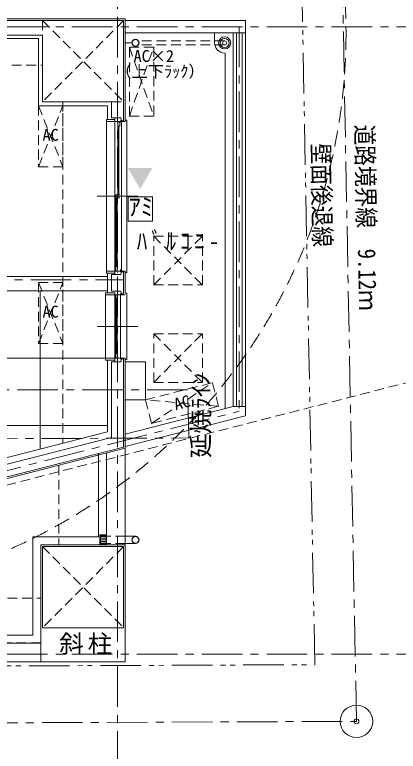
# Model space of a CAD drawing. Units: millimetres at full size; details may follow other scales. Extents: x -443943 to 462275, y -43546 to 79452.
# Drawn here: x 12338 to 17065, y -16415 to -7341 of the extents above; entities that cross this region are included whole.
import ezdxf
from ezdxf.enums import TextEntityAlignment as Align

# ---------------------------------------------------------------- set-up
doc = ezdxf.new("R2010")
doc.units = ezdxf.units.MM
doc.header["$LTSCALE"] = 100
for name, pattern in [('CHAIN1', [8, 5, -1, 1, -1]), ('DASHED1', [1.8, 1.2, -0.6]), ('DASHED2', [3, 2, -1]), ('DOUBLE_CHAIN1', [8.8, 5, -1, 0.6, -0.6, 0.6, -1])]:
    doc.linetypes.add(name, pattern=pattern)
for name, color, linetype, lineweight in [('4-0_仕上', 7, 'Continuous', 15), ('4-1_通り芯', 4, 'Continuous', 9), ('4-2_躯体', 3, 'Continuous', 20), ('4-3_建具', 4, 'Continuous', 9), ('4-5_文字', 7, 'Continuous', 15), ('4-A_目地･ﾊｯﾁ', 4, 'Continuous', 9), ('4-B_E-PANL', 1, 'Continuous', 18), ('4-F__', 4, 'Continuous', 9)]:
    doc.layers.add(name, color=color, linetype=linetype, lineweight=lineweight)
doc.styles.add('ＭＳ ゴシック', font='')
doc.styles.get('ＭＳ ゴシック').set_extended_font_data('MS Gothic')

msp = doc.modelspace()

# ---------------------------------------------------------------- linework, layer by layer
at = {"layer": '4-0_仕上'}
for p, q in [((13700.8, -7393.1), (13700.8, -8658.1)), ((13700.8, -7413.1), (15180.8, -7413.1)), ((15180.8, -7413.1), (15180.8, -12282.5)), ((13700.8, -7563.1), (15180.8, -7563.1)), ((15030.8, -7563.1), (15030.8, -12166.1)), ((4840.8, -7633.1), (12630.8, -7633.1)), ((12630.8, -8463.1), (12630.8, -7633.1)), ((13480.8, -8463.1), (12630.8, -8463.1)), ((13480.8, -8463.1), (13480.8, -8633.1)), ((13480.8, -10523.1), (13480.8, -10765.1)), ((13700.8, -10498.1), (13700.8, -10770.1)), ((13480.8, -11595.1), (13480.8, -12480.1)), ((13700.8, -11570.1), (13700.8, -15313.1)), ((15030.8, -12166.1), (13700.8, -12506.4)), ((15030.8, -12166.1), (15180.8, -12166.1)), ((15180.8, -12282.5), (13700.8, -12661.2)), ((10177.8, -13325.3), (13480.8, -12480.1)), ((5659.4, -14739.5), (13700.8, -12681.9)), ((13470.8, -12740.7), (13470.8, -13873.1)), ((12660.8, -13873.1), (12660.8, -15313.1)), ((12660.8, -13873.1), (13700.8, -13873.1)), ((12660.8, -15083.1), (4397.3, -15083.1)), ((3500.8, -15313.1), (13700.8, -15313.1))]:
    msp.add_line(p, q, dxfattribs=at)
at = {"layer": '4-0_仕上', "linetype": 'DASHED1'}
for p, q in [((3480.8, -7963.1), (12680.8, -7963.1)), ((12930.8, -8413.1), (12930.8, -12620.8)), ((12880.8, -12891.7), (12880.8, -13873.1)), ((6489.5, -14527.1), (12660.8, -14527.1)), ((4259.4, -15077.1), (12660.8, -15077.1))]:
    msp.add_line(p, q, dxfattribs=at)
at = {"layer": '4-0_仕上', "color": 4, "linetype": 'DASHED1', "lineweight": 9}
for p, q in [((12630.8, -8463.1), (12930.8, -9213.1)), ((12930.8, -8463.1), (12630.8, -8463.1)), ((12930.8, -9213.1), (12930.8, -8463.1)), ((12630.8, -9213.1), (12930.8, -9213.1)), ((12630.8, -10640.6), (12930.8, -11390.6)), ((12930.8, -10640.6), (12630.8, -10640.6)), ((12930.8, -11390.6), (12930.8, -10640.6)), ((12630.8, -11390.6), (12930.8, -11390.6))]:
    msp.add_line(p, q, dxfattribs=at)
at = {"layer": '4-0_仕上', "color": 4, "lineweight": 9}
for p, q in [((13370.8, -12740.7), (13370.8, -13773.1)), ((12560.8, -13773.1), (12560.8, -14983.1)), ((12560.8, -13773.1), (13370.8, -13773.1)), ((12560.8, -14983.1), (4397.3, -14983.1))]:
    msp.add_line(p, q, dxfattribs=at)
at = {"layer": '4-0_仕上', "color": 2}
for p, q in [((13388.8, -13873.1), (13388.8, -13748.1)), ((13388.8, -13748.1), (13470.8, -13748.1)), ((13395.3, -13770.6), (13464.3, -13770.6)), ((13395.3, -13790.6), (13464.3, -13790.6)), ((13464.3, -13865.1), (13464.3, -13756.1)), ((13825.8, -13766.1), (13700.8, -13766.1)), ((13395.3, -13810.6), (13464.3, -13810.6)), ((13395.3, -13830.6), (13464.3, -13830.6)), ((13395.3, -13850.6), (13464.3, -13850.6)), ((13395.3, -13865.1), (13464.3, -13865.1)), ((13825.8, -13855.1), (13700.8, -13855.1))]:
    msp.add_line(p, q, dxfattribs=at)
at = {"layer": '4-0_仕上', "color": 2, "linetype": 'DASHED1'}
for p, q in [((13700.8, -13766.1), (13470.8, -13766.1)), ((13700.8, -13855.1), (13470.8, -13855.1))]:
    msp.add_line(p, q, dxfattribs=at)
at = {"layer": '4-0_仕上'}
msp.add_lwpolyline([(2460.8, -8533.1), (2460.8, -7393.1), (13700.8, -7393.1)], dxfattribs=at)
at = {"layer": '4-0_仕上', "color": 4, "linetype": 'DASHED1', "lineweight": 9}
for points in [[(12630.8, -8463.1), (12630.8, -9213.1), (12930.8, -8463.1)], [(12630.8, -10640.6), (12630.8, -11390.6), (12930.8, -10640.6)]]:
    msp.add_lwpolyline(points, dxfattribs=at)
at = {"layer": '4-0_仕上', "color": 2}
for points in [[(13388.8, -13873.1), (13470.8, -13873.1), (13470.8, -13748.1)], [(13395.3, -13865.1), (13395.3, -13756.1), (13464.3, -13756.1)]]:
    msp.add_lwpolyline(points, dxfattribs=at)
at = {"layer": '4-1_通り芯', "linetype": 'CHAIN1'}
for p, q in [((13605.8, -19068.1), (13605.8, -3594.4)), ((-18955.9, -7488.1), (21355.8, -7488.1)), ((15105.8, -7488.1), (15105.8, -12224.3)), ((10135.3, -10608.1), (13680.8, -10608.1)), ((3405.8, -15218.1), (15105.8, -12224.3)), ((-18955.9, -15218.1), (21355.8, -15218.1))]:
    msp.add_line(p, q, dxfattribs=at)
at = {"layer": '4-1_通り芯', "linetype": 'DASHED1'}
msp.add_line((-18628.4, -21030.8), (22445.6, -10524.5), dxfattribs=at)
at = {"layer": '4-1_通り芯', "color": 134, "linetype": 'DASHED2', "lineweight": 5}
msp.add_circle((9485.3, -7575.1), 6935.7, dxfattribs=at)
at = {"layer": '4-2_躯体'}
for p, q in [((2480.8, -7413.1), (13680.8, -7413.1)), ((13680.8, -7413.1), (13680.8, -8648.1)), ((3480.8, -7593.1), (12680.8, -7593.1)), ((12680.8, -8413.1), (12680.8, -7593.1)), ((13530.8, -8413.1), (12680.8, -8413.1)), ((13530.8, -8413.1), (13530.8, -8613.1)), ((13680.8, -10508.1), (13680.8, -10780.1)), ((13530.8, -10543.1), (13530.8, -10745.1)), ((13680.8, -11580.1), (13680.8, -12666.3)), ((13530.8, -11615.1), (13530.8, -12549.9)), ((5660.9, -14563.7), (13530.8, -12549.9)), ((5664.1, -14717.7), (13680.8, -12666.3))]:
    msp.add_line(p, q, dxfattribs=at)
at = {"layer": '4-2_躯体', "linetype": 'DASHED1'}
for p, q in [((12680.8, -7413.1), (12680.8, -7593.1)), ((12680.8, -7413.1), (13680.8, -8413.1)), ((13680.8, -7413.1), (12680.8, -8413.1)), ((13530.8, -8413.1), (13680.8, -8413.1)), ((13680.8, -13893.1), (12680.8, -14893.1)), ((12680.8, -13893.1), (13680.8, -14893.1))]:
    msp.add_line(p, q, dxfattribs=at)
at = {"layer": '4-2_躯体'}
for points in [[(12680.8, -13893.1), (12680.8, -14893.1), (13680.8, -14893.1)], [(12680.8, -13893.1), (13680.8, -13893.1), (13680.8, -14893.1)]]:
    msp.add_lwpolyline(points, dxfattribs=at)
at = {"layer": '4-3_建具'}
for p, q in [((15070.8, -7563.1), (15070.8, -12166.1)), ((15140.8, -7563.1), (15140.8, -12166.1)), ((13570.8, -8633.1), (13570.8, -8613.1)), ((13570.8, -8648.1), (13575.8, -8648.1)), ((13570.8, -10508.1), (13570.8, -8648.1)), ((13570.8, -8658.1), (13655.8, -8658.1)), ((13570.8, -8673.1), (13575.8, -8673.1)), ((13633.3, -8661.1), (13610.3, -8661.1)), ((13610.3, -8661.1), (13610.3, -9598.1)), ((13633.3, -8661.1), (13633.3, -8715.6)), ((13635.8, -8648.1), (13655.8, -8648.1)), ((13635.8, -8673.1), (13640.8, -8673.1)), ((13655.8, -8658.1), (13655.8, -10498.1)), ((13610.3, -8715.6), (13633.3, -8715.6)), ((13621.8, -8715.6), (13621.8, -9558.1)), ((13355.8, -9578.1), (13855.8, -9578.1)), ((13578.3, -9558.1), (13601.3, -9558.1)), ((13578.3, -10495.1), (13578.3, -9558.1)), ((13578.3, -9598.1), (13601.3, -9598.1)), ((13589.8, -9598.1), (13589.8, -10440.6)), ((13601.3, -9558.1), (13601.3, -10495.1)), ((13610.3, -9558.1), (13633.3, -9558.1)), ((13610.3, -9598.1), (13633.3, -9598.1)), ((13570.8, -10483.1), (13575.8, -10483.1)), ((13570.8, -10498.1), (13655.8, -10498.1)), ((13575.8, -10508.1), (13570.8, -10508.1)), ((13570.8, -10523.1), (13570.8, -10543.1)), ((13578.3, -10440.6), (13601.3, -10440.6)), ((13601.3, -10495.1), (13578.3, -10495.1)), ((13635.8, -10483.1), (13640.8, -10483.1)), ((13655.8, -10508.1), (13635.8, -10508.1)), ((13640.8, -10483.1), (13640.8, -10508.1)), ((13700.8, -10518.1), (13720.8, -10518.1)), ((13480.8, -10743.8), (10167.8, -10743.8)), ((12652.6, -12692), (12652.6, -10743.8)), ((13570.8, -10780.1), (13575.8, -10780.1)), ((13570.8, -11580.1), (13570.8, -10780.1)), ((13570.8, -10790.1), (13655.8, -10790.1)), ((13578.3, -10793.1), (13601.3, -10793.1)), ((13578.3, -11567.1), (13578.3, -10793.1)), ((13601.3, -10793.1), (13601.3, -11567.1)), ((13635.8, -10780.1), (13655.8, -10780.1)), ((13640.8, -11580.1), (13640.8, -10780.1)), ((13720.8, -10770.1), (13700.8, -10770.1)), ((13720.8, -11590.1), (13720.8, -10770.1)), ((13570.8, -10805.1), (13575.8, -10805.1)), ((13601.3, -10833.1), (13578.3, -10833.1)), ((13589.8, -10833.1), (13589.8, -11512.6)), ((13640.8, -10805.1), (13635.8, -10805.1)), ((13855.8, -11180.1), (13355.8, -11180.1)), ((13578.3, -11512.6), (13601.3, -11512.6)), ((13455.8, -11571.8), (10167.8, -11571.8)), ((13575.8, -11555.1), (13570.8, -11555.1)), ((13655.8, -11570.1), (13570.8, -11570.1)), ((13570.8, -11580.1), (13575.8, -11580.1)), ((13570.8, -11615.1), (13570.8, -11595.1)), ((13601.3, -11567.1), (13578.3, -11567.1)), ((13640.8, -11555.1), (13635.8, -11555.1)), ((13655.8, -11580.1), (13635.8, -11580.1)), ((13700.8, -11590.1), (13720.8, -11590.1)), ((13480.8, -12399.8), (10167.8, -12399.8))]:
    msp.add_line(p, q, dxfattribs=at)
at = {"layer": '4-3_建具', "color": 3, "lineweight": 20}
for p, q in [((13530.8, -8613.1), (13646.5, -8613.1)), ((13655.8, -8648.1), (13646.5, -8613.1)), ((13655.8, -8648.1), (13680.8, -8648.1)), ((13646.5, -10543.1), (13655.8, -10508.1)), ((13680.8, -10508.1), (13655.8, -10508.1)), ((13530.8, -10543.1), (13646.5, -10543.1)), ((13646.5, -10745.1), (13530.8, -10745.1)), ((13655.8, -10780.1), (13646.5, -10745.1)), ((13655.8, -10780.1), (13680.8, -10780.1)), ((13646.5, -11615.1), (13655.8, -11580.1)), ((13680.8, -11580.1), (13655.8, -11580.1)), ((13530.8, -11615.1), (13646.5, -11615.1))]:
    msp.add_line(p, q, dxfattribs=at)
at = {"layer": '4-3_建具', "color": 7, "lineweight": 15}
for p, q in [((13570.8, -8633.1), (13470.8, -8633.1)), ((13470.8, -10523.1), (13470.8, -8633.1)), ((13470.8, -8658.1), (13570.8, -8658.1)), ((13570.8, -8658.1), (13570.8, -8633.1)), ((13655.8, -8658.1), (13655.8, -8648.1)), ((13655.8, -8658.1), (13700.8, -8658.1)), ((13470.8, -10498.1), (13570.8, -10498.1)), ((13570.8, -10523.1), (13470.8, -10523.1)), ((13570.8, -10498.1), (13570.8, -10523.1)), ((13605.8, -10516.7), (13605.8, -10519.2)), ((13655.8, -10498.1), (13700.8, -10498.1)), ((13655.8, -10508.1), (13655.8, -10498.1)), ((13480.8, -10565.6), (10102.8, -10565.6)), ((13570.8, -10765.1), (13455.8, -10765.1)), ((13455.8, -10765.1), (13455.8, -11595.1)), ((13455.8, -10790.1), (13570.8, -10790.1)), ((13570.8, -10790.1), (13570.8, -10765.1)), ((13655.8, -10790.1), (13655.8, -10780.1)), ((13700.8, -10790.1), (13655.8, -10790.1)), ((13570.8, -11570.1), (13455.8, -11570.1)), ((13455.8, -11595.1), (13570.8, -11595.1)), ((13480.8, -11595.1), (13480.8, -11616.3)), ((13570.8, -11595.1), (13570.8, -11570.1)), ((13655.8, -11580.1), (13655.8, -11570.1)), ((13655.8, -11570.1), (13700.8, -11570.1))]:
    msp.add_line(p, q, dxfattribs=at)
at = {"layer": '4-3_建具'}
msp.add_lwpolyline([(13700.8, -8638.1), (13720.8, -8638.1), (13720.8, -10518.1)], dxfattribs=at)
at = {"layer": '4-A_目地･ﾊｯﾁ'}
for p, q in [((14800.8, -7688.1), (14800.8, -7563.1)), ((14930.8, -12191.7), (14930.8, -7813.1)), ((13700.8, -11615.1), (13950.8, -11615.1)), ((13700.8, -12085.1), (13700.8, -11615.1))]:
    msp.add_line(p, q, dxfattribs=at)
at = {"layer": '4-A_目地･ﾊｯﾁ', "color": 2, "lineweight": 15}
msp.add_line((13781.3, -7688.1), (13700.8, -7688.1), dxfattribs=at)
at = {"layer": '4-A_目地･ﾊｯﾁ', "color": 2, "linetype": 'DASHED1', "lineweight": 15}
for p, q in [((14925.8, -7663.1), (13862.7, -7663.1)), ((14925.8, -7713.1), (13862.7, -7713.1))]:
    msp.add_line(p, q, dxfattribs=at)
at = {"layer": '4-A_目地･ﾊｯﾁ', "linetype": 'DASHED1'}
for p, q in [((13750.8, -7739.2), (14050.8, -8589.2)), ((13750.8, -7739.2), (14050.8, -7739.2)), ((13750.8, -8589.2), (13750.8, -7739.2)), ((14050.8, -8589.2), (13750.8, -8589.2)), ((14025.2, -12375.7), (14774.3, -11874.4)), ((14774.3, -11874.4), (14848.7, -12165)), ((14025.2, -12375.7), (13950.8, -12085.1)), ((14848.7, -12165), (14025.2, -12375.7))]:
    msp.add_line(p, q, dxfattribs=at)
for points in [[(13750.8, -8589.2), (14050.8, -7739.2), (14050.8, -8589.2)], [(14848.7, -12165), (13950.8, -12085.1), (14774.3, -11874.4)]]:
    msp.add_lwpolyline(points, dxfattribs=at)
at = {"layer": '4-A_目地･ﾊｯﾁ'}
msp.add_lwpolyline([(13950.8, -11615.1), (13950.8, -12085.1), (13700.8, -12085.1)], dxfattribs=at)
at = {"layer": '4-A_目地･ﾊｯﾁ', "color": 2, "lineweight": 15}
for centre, radius in [((14925.8, -7688.1), 75), ((13825.8, -7688.1), 44.5), ((13825.8, -7688.1), 41.8), ((14925.8, -7688.1), 55), ((14925.8, -7688.1), 25), ((13825.8, -13810.6), 44.5), ((13825.8, -13810.6), 41.8)]:
    msp.add_circle(centre, radius, dxfattribs=at)
at = {"layer": '4-A_目地･ﾊｯﾁ'}
msp.add_arc((14925.8, -7688.1), 125, 180, 270, dxfattribs=at)
at = {"layer": '4-B_E-PANL', "linetype": 'DOUBLE_CHAIN1'}
for p, q in [((16036.1, -15348.2), (15876.7, -6962.6)), ((5474.2, -15391.5), (16036.1, -15348.2))]:
    msp.add_line(p, q, dxfattribs=at)
at = {"layer": '4-B_E-PANL'}
for p, q in [((13736.7, -9585.5), (13736.7, -9885.5)), ((14036.7, -9585.5), (13736.7, -9585.5)), ((14036.7, -9885.5), (14036.7, -9585.5)), ((13736.7, -9885.5), (14036.7, -9885.5))]:
    msp.add_line(p, q, dxfattribs=at)
at = {"layer": '4-B_E-PANL', "color": 7, "linetype": 'DASHED1', "lineweight": 15}
for p, q in [((14050.8, -10670.4), (14650.8, -10070.4)), ((14050.8, -10070.4), (14650.8, -10670.4)), ((14050.8, -11870.4), (14650.8, -11270.4)), ((14050.8, -11270.4), (14650.8, -11870.4))]:
    msp.add_line(p, q, dxfattribs=at)
at = {"layer": '4-B_E-PANL', "linetype": 'CHAIN1'}
for p, q in [((14471.5, -11962.6), (4499.9, -11963)), ((14482.7, -12554.5), (14471.5, -11962.6)), ((5468.4, -12591.5), (14482.7, -12554.5))]:
    msp.add_line(p, q, dxfattribs=at)
at = {"layer": '4-B_E-PANL', "color": 7, "linetype": 'DASHED1', "lineweight": 15}
for points in [[(14050.8, -10670.4), (14050.8, -10070.4), (14650.8, -10070.4)], [(14050.8, -10670.4), (14650.8, -10670.4), (14650.8, -10070.4)], [(14050.8, -11870.4), (14050.8, -11270.4), (14650.8, -11270.4)], [(14050.8, -11870.4), (14650.8, -11870.4), (14650.8, -11270.4)]]:
    msp.add_lwpolyline(points, dxfattribs=at)
at = {"layer": '4-B_E-PANL'}
msp.add_solid([(14034.4, -9229.9), (13734.4, -9229.9), (13884.4, -9489.7)], dxfattribs=at)
at = {"layer": '4-F__', "linetype": 'CHAIN1'}
msp.add_line((16549.4, -16046.1), (16293.8, -2593.6), dxfattribs=at)
msp.add_lwpolyline([(-17012.9, -16091.6), (5475.6, -16091.5), (16549.4, -16046.1)], dxfattribs=at)
at = {"layer": '4-F__'}
for centre, radius in [((16549.4, -16046.1), 200), ((16549.4, -16046.4), 30)]:
    msp.add_circle(centre, radius, dxfattribs=at)

# ---------------------------------------------------------------- texts
at = {"layer": '4-5_文字', "color": 4, "style": 'ＭＳ ゴシック'}
for p in [(12680.8, -8938.1), (12680.8, -11115.6)]:
    msp.add_text('AC', height=146.6, dxfattribs=at).set_placement(p, align=Align.BOTTOM_LEFT)
at = {"layer": '4-5_文字', "char_height": 219.9, "attachment_point": 7, "style": 'ＭＳ ゴシック'}
for s, insert in [('\\T1.39;\\W0.85;ﾊﾞﾙｺﾆ-', (13843.8, -10245.9)), ('\\T1.17;斜柱', (12887.7, -15225.3))]:
    msp.add_mtext(s, dxfattribs=dict(at, insert=insert))
at = {"layer": '4-A_目地･ﾊｯﾁ', "style": 'ＭＳ ゴシック'}
for s, p in [('AC×2', (13802.9, -7966.9)), ('（上下ﾗｯｸ）', (13578.6, -8156.9))]:
    msp.add_text(s, height=146.6, dxfattribs=at).set_placement(p, align=Align.BOTTOM_LEFT)
msp.add_text('AC', height=146.6, rotation=14.353, dxfattribs=at).set_placement((14332.4, -12256.8), align=Align.BOTTOM_LEFT)
at = {"layer": '4-B_E-PANL', "color": 7, "style": 'ＭＳ ゴシック', "width": 0.85}
msp.add_text('壁面後退線', height=219.9, rotation=271.088, dxfattribs=at).set_placement((15933.4, -8930.6), align=Align.BOTTOM_LEFT)
at = {"layer": '4-B_E-PANL', "style": 'ＭＳ ゴシック'}
msp.add_text('ｱﾐ', height=219.9, dxfattribs=at).set_placement((13742, -9882.1), align=Align.BOTTOM_LEFT)
msp.add_text('延焼ﾗｲﾝ', height=219.9, rotation=90, dxfattribs=at).set_placement((14805.6, -12803.2), align=Align.BOTTOM_LEFT)
at = {"layer": '4-F__', "color": 7, "style": 'ＭＳ ゴシック', "width": 0.85}
msp.add_text('道路境界線\u30009.12ｍ', height=219.9, rotation=271.088, dxfattribs=at).set_placement((16472.3, -8697.1), align=Align.BOTTOM_LEFT)

doc.saveas('drawing.dxf')
